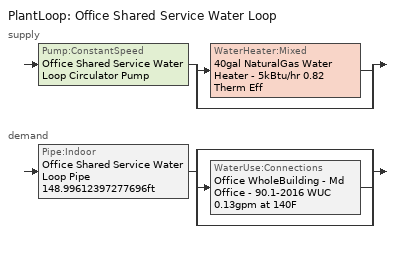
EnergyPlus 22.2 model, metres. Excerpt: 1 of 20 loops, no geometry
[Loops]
PlantLoop 'Office Shared Service Water Loop'
 supply: Pump:ConstantSpeed 'Office Shared Service Water Loop Circulator Pump' > split
  | WaterHeater:Mixed '40gal NaturalGas Water Heater - 5kBtu/hr 0.82 Therm Eff'
  | bypass
 demand: Pipe:Indoor 'Office Shared Service Water Loop Pipe 148.99612397277696ft' > split
  | bypass
  | WaterUse:Connections 'Office WholeBuilding - Md Office - 90.1-2016 WUC 0.13gpm at 140F'
  | bypass
[Material] Roughness=Smooth; Thermal Absorptance=0.9; Solar Absorptance=0.7; Visible Absorptance=0.7
Name | Thickness {m} | Conductivity {W/m-K} | Density {kg/m3} | Specific Heat {J/kg-K}
Copper pipe 0.75in type L | 0.001143 | 386 | 8906.27 | 385.1856
Fiberglass batt 0.5in | 0.0127 | 0.0663448 | 11.2129 | 837.36
[Construction]
Copper pipe 0.75in type L with 0.5in fiberglass batt: Fiberglass batt 0.5in, Copper pipe 0.75in type L
[PlantLoop]
Office Shared Service Water Loop: Fluid Type=Water; Plant Equipment Operation Scheme=Office Shared Service Water Loop Operation Schemes; Maximum Loop Temperature {C}=60; Minimum Loop Temperature {C}=10; Maximum Loop Flow Rate {m3/s}=Autosize; Minimum Loop Flow Rate {m3/s}=0; Plant Loop Volume {m3}=Autocalculate; Load Distribution Scheme=Optimal; Plant Loop Demand Calculation Scheme=SingleSetpoint; Common Pipe Simulation=None
[Sizing:Plant]
Office Shared Service Water Loop: Loop Type=Heating; Design Loop Exit Temperature {C}=60; Loop Design Temperature Difference {deltaC}=5; Sizing Option=NonCoincident; Zone Timesteps in Averaging Window=1; Coincident Sizing Factor Mode=None
[WaterHeater:Mixed]
40gal NaturalGas Water Heater - 5kBtu/hr 0.82 Therm Eff: Tank Volume {m3}=0.151416; Setpoint Temperature Schedule=Service Water Loop Temp - 140F; Deadband Temperature Difference {deltaC}=2; Maximum Temperature Limit {C}=60; Heater Control Type=Cycle; Heater Maximum Capacity {W}=1387.84; Heater Ignition Minimum Flow Rate {m3/s}=0; Heater Ignition Delay {s}=0; Heater Fuel Type=NaturalGas; Heater Thermal Efficiency=0.82; Off Cycle Parasitic Fuel Consumption Rate {W}=0; Off Cycle Parasitic Fuel Type=NaturalGas; Off Cycle Parasitic Heat Fraction to Tank=0; On Cycle Parasitic Fuel Consumption Rate {W}=0; On Cycle Parasitic Fuel Type=NaturalGas; On Cycle Parasitic Heat Fraction to Tank=0; Ambient Temperature Indicator=Schedule; Ambient Temperature Schedule=Water Heater Ambient Temp Schedule - 71.6f; Off Cycle Loss Coefficient to Ambient Temperature {W/K}=0.42508; Off Cycle Loss Fraction to Zone=1; On Cycle Loss Coefficient to Ambient Temperature {W/K}=0.42508; On Cycle Loss Fraction to Zone=1; Use Side Effectiveness=1; Source Side Effectiveness=1; Use Side Design Flow Rate {m3/s}=Autosize; Source Side Design Flow Rate {m3/s}=Autosize; Indirect Water Heating Recovery Time {hr}=1.5; Source Side Flow Control Mode=IndirectHeatPrimarySetpoint
[WaterHeater:Sizing]
40gal NaturalGas Water Heater - 5kBtu/hr 0.82 Therm Eff: Design Mode=PeakDraw; Time Storage Can Meet Peak Draw {hr}=0.538503; Time for Tank Recovery {hr}=0; Nominal Tank Volume for Autosizing Plant Connections {m3}=1
[SetpointManager:Scheduled]
Service hot water setpoint manager 1: Control Variable=Temperature; Schedule=Service Water Loop Temp - 140F; Setpoint Node or NodeList=Office Shared Service Water Loop Supply Outlet Node
[PlantEquipmentOperationSchemes]
Office Shared Service Water Loop Operation Schemes: Control Scheme Object Type 1=PlantEquipmentOperation:HeatingLoad; Control Scheme Name 1=Office Shared Service Water Loop Heating Operation Scheme; Control Scheme Schedule Name 1=Always On Discrete
[PlantEquipmentOperation:HeatingLoad]
Office Shared Service Water Loop Heating Operation Scheme: Load Range Lower Limit 1 {W}=0; Load Range Upper Limit 1 {W}=1000000000; Range Equipment List Name 1=Office Shared Service Water Loop Heating Equipment List
[PlantEquipmentList]
Office Shared Service Water Loop Heating Equipment List: WaterHeater:Mixed, 40gal NaturalGas Water Heater - 5kBtu/hr 0.82 Therm Eff
[Pump:ConstantSpeed]
Office Shared Service Water Loop Circulator Pump: Design Flow Rate {m3/s}=Autosize; Design Pump Head {Pa}=29890.7; Design Power Consumption {W}=Autosize; Motor Efficiency=0.7; Fraction of Motor Inefficiencies to Fluid Stream=0; Pump Control Type=Intermittent; Design Power Sizing Method=PowerPerFlowPerPressure; Design Electric Power per Unit Flow Rate {W/(m3/s)}=348701.1; Design Shaft Power per Unit Flow Rate per Unit Head {W-s/m3-Pa}=1.28205
[Pipe:Indoor]
Office Shared Service Water Loop Pipe 148.99612397277696ft: Construction=Copper pipe 0.75in type L with 0.5in fiberglass batt; Environment Type=Schedule; Ambient Temperature Schedule=Temporary Pipe Indoor Ambient Temp 67.3F; Ambient Air Velocity Schedule=Office Shared Service Water Loop Piping Air Velocity - 0.67mph; Pipe Inside Diameter {m}=0.019939; Pipe Length {m}=45.414
[WaterUse:Connections]
Office WholeBuilding - Md Office - 90.1-2016 WUC 0.13gpm at 140F: Drain Water Heat Exchanger Type=None; Drain Water Heat Exchanger Destination=Plant; Water Use Equipment Name 1=Office WholeBuilding - Md Office - 90.1-2016 Service Water Use 0.13gpm at 140F
[WaterUse:Equipment]
Office WholeBuilding - Md Office - 90.1-2016 Service Water Use 0.13gpm at 140F: Peak Flow Rate {m3/s}=8.31979e-06; Flow Rate Fraction Schedule=OfficeMedium BLDG_SWH_SCH; Target Temperature Schedule=Mixed Water At Faucet Temp - 140F; Sensible Fraction Schedule=Fraction Sensible - 0.2; Latent Fraction Schedule=Fraction Latent - 0.05
[Schedule:Day:Interval]
Fraction Latent - 0.05 Default: No, 24:00, 0.05
Fraction Sensible - 0.2 Default: No, 24:00, 0.2
Mixed Water At Faucet Temp - 140F Default; Service Water Loop Temp - 140F Default: No, 24:00, 60
Office Shared Service Water Loop Piping Air Velocity - 0.67mph Default: No, 24:00, 0.3
OfficeMedium BLDG_SWH_SCH Default: Average, 04:00, 0, 04:10, 0.00166667, 04:20, 0.00333333, 04:30, 0.005, 04:40, 0.00666667, 04:50, 0.00833333, 05:00, 0.01, 05:10, 0.0116667, 05:20, 0.0133333, 05:30, 0.015, 05:40, 0.0166667, 05:50, 0.0183333, 06:00, 0.02, 06:10, 0.0216667, 06:20, 0.0233333, 06:30, 0.025, 06:40, 0.0266667, 06:50, 0.0283333, 07:00, 0.03, 07:10, 0.0316667, 07:20, 0.0333333, 07:30, 0.035, 07:40, 0.0366667, 07:50, 0.0383333, 08:00, 0.04, 10:00, 0.04, 10:09, 0.0416667, 10:19, 0.0433333, 10:29, 0.045, 10:39, 0.0466667, 10:49, 0.0483333, 10:59, 0.05, 11:09, 0.0516667, 11:19, 0.0533333, 11:29, 0.055, 11:39, 0.0566667, 11:49, 0.0583333, 11:59, 0.06, 12:00, 0.06, 12:30, 0.06, 12:39, 0.065, 12:49, 0.07, 12:59, 0.075, 13:09, 0.08, 13:19, 0.085, 13:29, 0.09, 13:30, 0.09, 13:39, 0.085, 13:49, 0.08, 13:59, 0.075, 14:09, 0.07, 14:19, 0.065, 14:29, 0.06, 14:30, 0.06, 14:39, 0.0566667, 14:49, 0.0533333, 14:59, 0.05, 15:09, 0.0466667, 15:19, 0.0433333, 15:29, 0.04, 15:30, 0.04, 16:30, 0.04, 16:40, 0.0377778, 16:50, 0.0355556, 17:00, 0.0333333, 17:10, 0.0311111, 17:20, 0.0288889, 17:30, 0.0266667, 17:40, 0.0244444, 17:50, 0.0222222, 18:00, 0.02, 18:10, 0.0177778, 18:20, 0.0155556, 18:30, 0.0133333, 18:40, 0.0111111, 18:50, 0.00888889, 19:00, 0.00666667, 19:10, 0.00444444, 19:20, 0.00222222, 19:30, 0, 24:00, 0
OfficeMedium BLDG_SWH_SCH SmrDsn|Wkdy Day: Average, 00:10, 0.0208333, 00:20, 0.0166667, 00:30, 0.0125, 00:40, 0.00833333, 00:50, 0.00416667, 01:00, 0, 05:30, 0, 05:40, 0.0116667, 05:50, 0.0233333, 06:00, 0.035, 06:10, 0.0466667, 06:20, 0.0583333, 06:30, 0.07, 06:40, 0.09, 06:50, 0.11, 07:00, 0.13, 07:10, 0.15, 07:20, 0.17, 07:30, 0.19, 07:40, 0.216667, 07:50, 0.243333, 08:00, 0.27, 08:09, 0.296667, 08:19, 0.323333, 08:29, 0.35, 08:30, 0.35, 08:39, 0.355, 08:49, 0.36, 08:59, 0.365, 09:09, 0.37, 09:19, 0.375, 09:29, 0.38, 09:30, 0.38, 09:39, 0.381667, 09:49, 0.383333, 09:59, 0.385, 10:09, 0.386667, 10:19, 0.388333, 10:29, 0.39, 10:30, 0.39, 10:39, 0.403333, 10:49, 0.416667, 10:59, 0.43, 11:09, 0.443333, 11:19, 0.456667, 11:29, 0.47, 11:30, 0.47, 11:39, 0.486667, 11:49, 0.503333, 11:59, 0.52, 12:09, 0.536667, 12:19, 0.553333, 12:29, 0.57, 12:30, 0.57, 12:39, 0.565, 12:49, 0.56, 12:59, 0.555, 13:09, 0.55, 13:19, 0.545, 13:29, 0.54, 13:30, 0.54, 13:39, 0.506667, 13:49, 0.473333, 13:59, 0.44, 14:09, 0.406667, 14:19, 0.373333, 14:29, 0.34, 14:30, 0.34, 14:39, 0.338333, 14:49, 0.336667, 14:59, 0.335, 15:09, 0.333333, 15:19, 0.331667, 15:29, 0.33, 15:30, 0.33, 15:39, 0.348333, 15:49, 0.366667, 15:59, 0.385, 16:09, 0.403333, 16:19, 0.421667, 16:30, 0.44, 16:40, 0.41, 16:50, 0.38, 17:00, 0.35, 17:10, 0.32, 17:20, 0.29, 17:30, 0.26, 17:40, 0.251667, 17:50, 0.243333, 18:00, 0.235, 18:10, 0.226667, 18:20, 0.218333, 18:30, 0.21, 18:40, 0.2, 18:50, 0.19, 19:00, 0.18, 19:10, 0.17, 19:20, 0.16, 19:30, 0.15, 19:40, 0.153333, 19:50, 0.156667, 20:00, 0.16, 20:10, 0.163333, 20:20, 0.166667, 20:30, 0.17, 20:40, 0.155, 20:50, 0.14, 21:00, 0.125, 21:10, 0.11, 21:20, 0.095, 21:30, 0.08, 21:40, 0.075, 21:50, 0.07, 22:00, 0.065, 22:10, 0.06, 22:20, 0.055, 22:30, 0.05, 23:00, 0.05, 23:10, 0.0458333, 23:20, 0.0416667, 23:30, 0.0375, 23:40, 0.0333333, 23:50, 0.0291667, 24:00, 0.025
OfficeMedium BLDG_SWH_SCH Summer Design Day: No, 06:00, 0, 07:00, 0.07, 08:00, 0.19, 09:00, 0.35, 10:00, 0.38, 11:00, 0.39, 12:00, 0.47, 13:00, 0.57, 14:00, 0.54, 15:00, 0.34, 16:00, 0.33, 17:00, 0.44, 18:00, 0.26, 19:00, 0.21, 20:00, 0.15, 21:00, 0.17, 22:00, 0.08, 24:00, 0.05
OfficeMedium BLDG_SWH_SCH Winter Design Day: No, 06:00, 0, 07:00, 0.07, 08:00, 0.11, 09:00, 0.15, 10:00, 0.21, 11:00, 0.19, 12:00, 0.23, 13:00, 0.2, 14:00, 0.19, 15:00, 0.15, 16:00, 0.13, 17:00, 0.14, 19:00, 0.07, 24:00, 0
OfficeMedium BLDG_SWH_SCH WntrDsn|Sat Day: Average, 05:30, 0, 05:40, 0.0116667, 05:50, 0.0233333, 06:00, 0.035, 06:10, 0.0466667, 06:20, 0.0583333, 06:30, 0.07, 06:40, 0.0766667, 06:50, 0.0833333, 07:00, 0.09, 07:10, 0.0966667, 07:20, 0.103333, 07:30, 0.11, 07:40, 0.116667, 07:50, 0.123333, 08:00, 0.13, 08:09, 0.136667, 08:19, 0.143333, 08:29, 0.15, 08:30, 0.15, 08:39, 0.16, 08:49, 0.17, 08:59, 0.18, 09:09, 0.19, 09:19, 0.2, 09:29, 0.21, 09:30, 0.21, 09:39, 0.206667, 09:49, 0.203333, 09:59, 0.2, 10:09, 0.196667, 10:19, 0.193333, 10:29, 0.19, 10:30, 0.19, 10:39, 0.196667, 10:49, 0.203333, 10:59, 0.21, 11:09, 0.216667, 11:19, 0.223333, 11:29, 0.23, 11:30, 0.23, 11:39, 0.225, 11:49, 0.22, 11:59, 0.215, 12:09, 0.21, 12:19, 0.205, 12:29, 0.2, 12:30, 0.2, 12:39, 0.198333, 12:49, 0.196667, 12:59, 0.195, 13:09, 0.193333, 13:19, 0.191667, 13:29, 0.19, 13:30, 0.19, 13:39, 0.183333, 13:49, 0.176667, 13:59, 0.17, 14:09, 0.163333, 14:19, 0.156667, 14:29, 0.15, 14:30, 0.15, 14:39, 0.146667, 14:49, 0.143333, 14:59, 0.14, 15:09, 0.136667, 15:19, 0.133333, 15:29, 0.13, 15:30, 0.13, 15:39, 0.131667, 15:49, 0.133333, 15:59, 0.135, 16:09, 0.136667, 16:19, 0.138333, 16:30, 0.14, 16:40, 0.128333, 16:50, 0.116667, 17:00, 0.105, 17:10, 0.0933333, 17:20, 0.0816667, 17:30, 0.07, 18:00, 0.07, 18:10, 0.0641667, 18:20, 0.0583333, 18:30, 0.0525, 18:40, 0.0466667, 18:50, 0.0408333, 19:00, 0.035, 19:10, 0.0291667, 19:20, 0.0233333, 19:30, 0.0175, 19:40, 0.0116667, 19:50, 0.00583333, 20:00, 0, 24:00, 0
Water Heater Ambient Temp Schedule - 71.6f Default: No, 24:00, 22
[Schedule:Week:Daily]
Fraction Latent - 0.05 Week Rule - Jan1-Dec31: Fraction Latent - 0.05 Default, Fraction Latent - 0.05 Default, Fraction Latent - 0.05 Default, Fraction Latent - 0.05 Default, Fraction Latent - 0.05 Default, Fraction Latent - 0.05 Default, Fraction Latent - 0.05 Default, Fraction Latent - 0.05 Default, Fraction Latent - 0.05 Default, Fraction Latent - 0.05 Default, Fraction Latent - 0.05 Default, Fraction Latent - 0.05 Default
Fraction Sensible - 0.2 Week Rule - Jan1-Dec31: Fraction Sensible - 0.2 Default, Fraction Sensible - 0.2 Default, Fraction Sensible - 0.2 Default, Fraction Sensible - 0.2 Default, Fraction Sensible - 0.2 Default, Fraction Sensible - 0.2 Default, Fraction Sensible - 0.2 Default, Fraction Sensible - 0.2 Default, Fraction Sensible - 0.2 Default, Fraction Sensible - 0.2 Default, Fraction Sensible - 0.2 Default, Fraction Sensible - 0.2 Default
Mixed Water At Faucet Temp - 140F Week Rule - Jan1-Dec31: Mixed Water At Faucet Temp - 140F Default, Mixed Water At Faucet Temp - 140F Default, Mixed Water At Faucet Temp - 140F Default, Mixed Water At Faucet Temp - 140F Default, Mixed Water At Faucet Temp - 140F Default, Mixed Water At Faucet Temp - 140F Default, Mixed Water At Faucet Temp - 140F Default, Mixed Water At Faucet Temp - 140F Default, Mixed Water At Faucet Temp - 140F Default, Mixed Water At Faucet Temp - 140F Default, Mixed Water At Faucet Temp - 140F Default, Mixed Water At Faucet Temp - 140F Default
Office Shared Service Water Loop Piping Air Velocity - 0.67mph Week Rule - Jan1-Dec31: Office Shared Service Water Loop Piping Air Velocity - 0.67mph Default, Office Shared Service Water Loop Piping Air Velocity - 0.67mph Default, Office Shared Service Water Loop Piping Air Velocity - 0.67mph Default, Office Shared Service Water Loop Piping Air Velocity - 0.67mph Default, Office Shared Service Water Loop Piping Air Velocity - 0.67mph Default, Office Shared Service Water Loop Piping Air Velocity - 0.67mph Default, Office Shared Service Water Loop Piping Air Velocity - 0.67mph Default, Office Shared Service Water Loop Piping Air Velocity - 0.67mph Default, Office Shared Service Water Loop Piping Air Velocity - 0.67mph Default, Office Shared Service Water Loop Piping Air Velocity - 0.67mph Default, Office Shared Service Water Loop Piping Air Velocity - 0.67mph Default, Office Shared Service Water Loop Piping Air Velocity - 0.67mph Default
OfficeMedium BLDG_SWH_SCH Week Rule - Jan1-Jan4: OfficeMedium BLDG_SWH_SCH SmrDsn|Wkdy Day, OfficeMedium BLDG_SWH_SCH SmrDsn|Wkdy Day, OfficeMedium BLDG_SWH_SCH SmrDsn|Wkdy Day, OfficeMedium BLDG_SWH_SCH SmrDsn|Wkdy Day, OfficeMedium BLDG_SWH_SCH SmrDsn|Wkdy Day, OfficeMedium BLDG_SWH_SCH SmrDsn|Wkdy Day, OfficeMedium BLDG_SWH_SCH WntrDsn|Sat Day, OfficeMedium BLDG_SWH_SCH Default, OfficeMedium BLDG_SWH_SCH Summer Design Day, OfficeMedium BLDG_SWH_SCH Winter Design Day, OfficeMedium BLDG_SWH_SCH Default, OfficeMedium BLDG_SWH_SCH Default
OfficeMedium BLDG_SWH_SCH Week Rule - Jan5-Dec31: OfficeMedium BLDG_SWH_SCH Default, OfficeMedium BLDG_SWH_SCH SmrDsn|Wkdy Day, OfficeMedium BLDG_SWH_SCH SmrDsn|Wkdy Day, OfficeMedium BLDG_SWH_SCH SmrDsn|Wkdy Day, OfficeMedium BLDG_SWH_SCH SmrDsn|Wkdy Day, OfficeMedium BLDG_SWH_SCH SmrDsn|Wkdy Day, OfficeMedium BLDG_SWH_SCH WntrDsn|Sat Day, OfficeMedium BLDG_SWH_SCH Default, OfficeMedium BLDG_SWH_SCH Summer Design Day, OfficeMedium BLDG_SWH_SCH Winter Design Day, OfficeMedium BLDG_SWH_SCH Default, OfficeMedium BLDG_SWH_SCH Default
Service Water Loop Temp - 140F Week Rule - Jan1-Dec31: Service Water Loop Temp - 140F Default, Service Water Loop Temp - 140F Default, Service Water Loop Temp - 140F Default, Service Water Loop Temp - 140F Default, Service Water Loop Temp - 140F Default, Service Water Loop Temp - 140F Default, Service Water Loop Temp - 140F Default, Service Water Loop Temp - 140F Default, Service Water Loop Temp - 140F Default, Service Water Loop Temp - 140F Default, Service Water Loop Temp - 140F Default, Service Water Loop Temp - 140F Default
Water Heater Ambient Temp Schedule - 71.6f Week Rule - Jan1-Dec31: Water Heater Ambient Temp Schedule - 71.6f Default, Water Heater Ambient Temp Schedule - 71.6f Default, Water Heater Ambient Temp Schedule - 71.6f Default, Water Heater Ambient Temp Schedule - 71.6f Default, Water Heater Ambient Temp Schedule - 71.6f Default, Water Heater Ambient Temp Schedule - 71.6f Default, Water Heater Ambient Temp Schedule - 71.6f Default, Water Heater Ambient Temp Schedule - 71.6f Default, Water Heater Ambient Temp Schedule - 71.6f Default, Water Heater Ambient Temp Schedule - 71.6f Default, Water Heater Ambient Temp Schedule - 71.6f Default, Water Heater Ambient Temp Schedule - 71.6f Default
[Schedule:Year]
Fraction Latent - 0.05: Fraction Latent - 0.05 Week Rule - Jan1-Dec31, 1, 1, 12, 31
Fraction Sensible - 0.2: Fraction Sensible - 0.2 Week Rule - Jan1-Dec31, 1, 1, 12, 31
Mixed Water At Faucet Temp - 140F: Mixed Water At Faucet Temp - 140F Week Rule - Jan1-Dec31, 1, 1, 12, 31
Office Shared Service Water Loop Piping Air Velocity - 0.67mph: Office Shared Service Water Loop Piping Air Velocity - 0.67mph Week Rule - Jan1-Dec31, 1, 1, 12, 31
OfficeMedium BLDG_SWH_SCH: OfficeMedium BLDG_SWH_SCH Week Rule - Jan1-Jan4, 1, 1, 1, 4, OfficeMedium BLDG_SWH_SCH Week Rule - Jan5-Dec31, 1, 5, 12, 31
Service Water Loop Temp - 140F: Service Water Loop Temp - 140F Week Rule - Jan1-Dec31, 1, 1, 12, 31
Water Heater Ambient Temp Schedule - 71.6f: Water Heater Ambient Temp Schedule - 71.6f Week Rule - Jan1-Dec31, 1, 1, 12, 31
[Schedule:Constant]
Name | Hourly Value
Always On Discrete | 1
Temporary Pipe Indoor Ambient Temp 67.3F | 19.6
